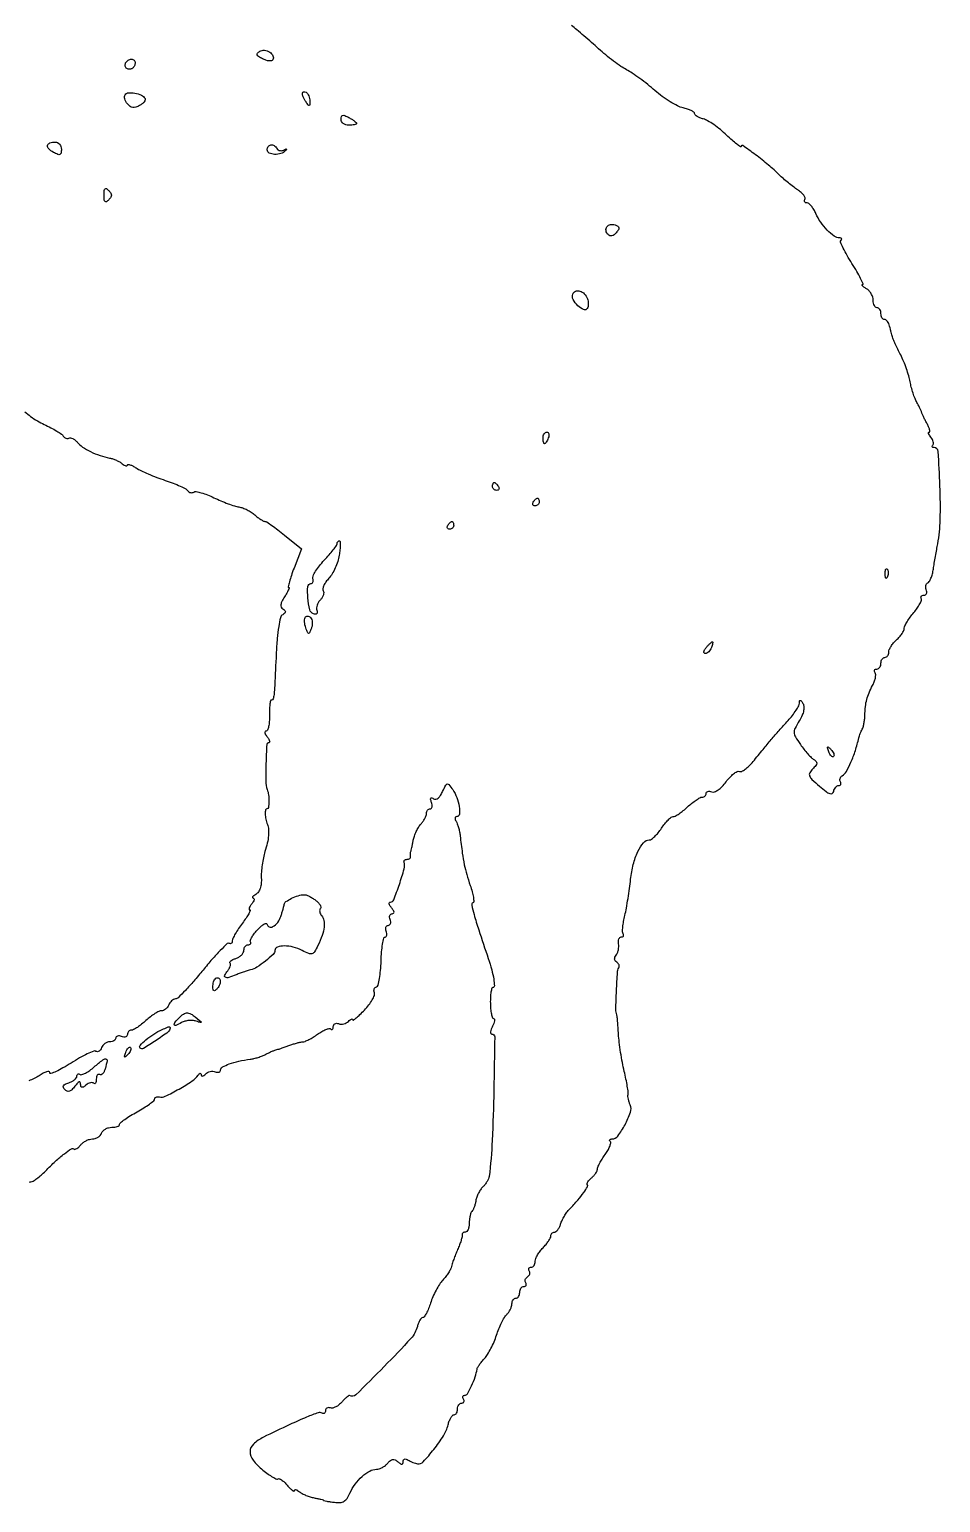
# Model space of a CAD drawing. Extents: x 0 to 479, y 0 to 755.
# Drawn here: x 231.8 to 466.3, y 0.4 to 379.7 of the extents above; entities that cross this region are included whole.
import ezdxf

# ---------------------------------------------------------------- set-up
doc = ezdxf.new("R2010")
doc.units = 0

msp = doc.modelspace()

# ---------------------------------------------------------------- linework, layer by layer
for points in [[(231.764162, 82.910712, -0.105622), (232.182124, 83, 0.139416), (232.73103, 83.156086, 0.020726), (233.692839, 83.807813, 0.02199), (234.790288, 84.69701, 0.017346), (235.899024, 85.75, -0.012393), (238.512383, 88.281659, -0.022874), (240.776282, 90.18463, -0.020313), (242.599176, 91.465846, -0.353009), (243.272984, 91.393682, 0.280426), (243.531513, 91.330802, 0.064289), (243.956735, 91.529234, 0.048458), (244.463179, 91.923799, 0.029852), (244.979944, 92.475834, -0.059431), (245.594487, 93.059167, -0.043851), (246.393416, 93.552276, -0.0446), (247.244975, 93.888649, -0.071887), (248.015456, 94, 0.077417), (248.735337, 94.112134, 0.06504), (249.435002, 94.440625, 0.066762), (250.009354, 94.92653, 0.092486), (250.361626, 95.5, -0.104363), (250.732868, 96.073641, -0.06668), (251.364866, 96.559375, -0.06271), (252.149006, 96.888006, -0.068006), (252.968615, 97, 0.036122), (253.74661, 97.056278, 0.054623), (254.403281, 97.226448, 0.071513), (254.853148, 97.475424, 0.23481), (255, 97.770886, -0.227215), (255.197518, 98.183096, -0.013672), (256.321875, 99.037429, -0.018293), (257.775745, 100.002152, -0.012322), (259.5, 101, 0.01302), (261.224182, 102.001022, 0.019196), (262.678125, 102.975449, 0.014874), (263.795607, 103.840183, 0.224269), (264, 104.272951, -0.168231), (264.09947, 104.560219, -0.126309), (264.367188, 104.764935, -0.095117), (264.771817, 104.851973, -0.061474), (265.25, 104.803713, 0.172211), (266.741777, 104.980108, 0.01392), (270.285915, 106.855115, 0.017527), (273.688846, 108.939135, 0.094521), (275.234687, 110.447214, -0.040921), (275.519271, 110.791267, -0.166957), (275.758058, 110.911681, -0.324857), (275.919257, 110.825284, -0.109046), (275.984687, 110.55, 0.185698), (276.089246, 110.29073, 0.247433), (276.325047, 110.208607, 0.117754), (276.689341, 110.355981, 0.041662), (277.121855, 110.721855, -0.07672), (277.653563, 111.111373, -0.061633), (278.318995, 111.358817, -0.062739), (279.011333, 111.433592, -0.087391), (279.621855, 111.314866, 0.063676), (280.149198, 111.186249, 0.110584), (280.59517, 111.234703, 0.151561), (280.888402, 111.448202, 0.161542), (281, 111.784603, -0.277434), (281.448262, 112.530292, -0.035906), (283.22186, 113.314909, -0.033246), (285.680208, 114.01718, -0.020914), (288.625715, 114.522699, 0.028184), (289.57571, 114.699987, 0.017044), (290.677572, 115.010799, 0.017052), (291.754092, 115.395389, 0.028551), (292.625715, 115.799689, -0.011573), (293.416654, 116.199721, -0.010815), (294.243179, 116.572278, -0.010857), (294.991199, 116.871166, -0.035863), (295.5, 117.021188, 0.020945), (296.032996, 117.161221, 0.005301), (296.886311, 117.434001, 0.005398), (297.855413, 117.766811, 0.005431), (298.8151, 118.119801, -0.013205), (299.777033, 118.456734, -0.013312), (300.752857, 118.741441, -0.013222), (301.614913, 118.944029, -0.051138), (302.160729, 119, 0.101858), (302.724192, 119.115989, 0.018147), (303.70142, 119.578821, 0.018952), (304.823484, 120.216082, 0.016093), (305.958508, 120.970455, -0.024609), (307.064973, 121.67899, -0.036784), (308.100032, 122.174934, -0.041021), (308.943871, 122.427936, -0.25393), (309.362878, 122.303788, 0.138781), (309.604165, 122.16895, 0.260337), (309.812846, 122.227957, 0.1481), (309.955812, 122.494837, 0.049474), (310, 122.940322, -0.120599), (310.108483, 123.383547, -0.149919), (310.40483, 123.684493, -0.13194), (310.851854, 123.79063, -0.084489), (311.378145, 123.685134, 0.087391), (311.988667, 123.566408, 0.062739), (312.681005, 123.641183, 0.061633), (313.346437, 123.888627, 0.07672), (313.878145, 124.278145, -0.029187), (314.309641, 124.662004, -0.075623), (314.670455, 124.867504, -0.19235), (314.896238, 124.864502, -0.303169), (315, 124.709102, 0.600448), (315.170565, 124.618278, 0.023482), (315.891745, 125.154281, 0.020277), (316.870257, 126.024097, 0.010216), (318.035729, 127.194802, 0.025671), (319.163018, 128.502626, 0.034102), (320.038844, 129.805372, 0.036319), (320.587779, 130.938556, 0.18841), (320.591906, 131.621093, -0.078204), (320.484597, 132.123773, -0.093983), (320.548695, 132.602179, -0.105892), (320.771827, 132.981609, -0.127293), (321.118217, 133.206072, 0.253702), (321.522587, 133.638287, 0.018822), (321.883821, 135.272344, 0.022496), (322.167065, 137.358593, 0.014948), (322.31204, 139.769359, -0.012908), (322.445855, 142.157072, -0.021103), (322.696527, 144.168271, -0.016456), (323.010456, 145.724047, -0.347347), (323.356989, 145.998679, 0.211058), (323.634992, 146.122012, 0.138872), (323.793153, 146.440237, 0.08929), (323.79663, 146.925216, 0.048906), (323.638374, 147.5, -0.062927), (323.497466, 148.07401, -0.109632), (323.547812, 148.559375, -0.151303), (323.776585, 148.878421, -0.163532), (324.138374, 149, 0.163532), (324.500163, 149.121579, 0.151303), (324.728935, 149.440625, 0.109632), (324.779282, 149.92599, 0.062927), (324.638374, 150.5, -0.063955), (324.498725, 151.073955, -0.110935), (324.552352, 151.559375, -0.151648), (324.786066, 151.878577, -0.160814), (325.15383, 152, 0.144652), (325.525786, 152.109908, 0.281709), (325.65475, 152.37895, 0.12063), (325.491924, 152.835917, 0.02759), (325, 153.5, -0.037781), (324.590933, 154.076405, -0.094016), (324.412339, 154.559375, -0.201908), (324.484796, 154.866411, -0.239579), (324.747594, 155, 0.310356), (325.572358, 155.566507, 0.010009), (327.016617, 159.559516, 0.014025), (328.241788, 163.534366, 0.14141), (328.224604, 165.25, -0.13534), (328.218346, 165.535362, -0.139629), (328.359728, 165.779687, -0.116136), (328.634768, 165.943627, -0.07672), (329, 166, 0.075146), (329.373191, 166.056406, 0.101574), (329.671464, 166.220312, 0.119953), (329.848335, 166.464378, 0.137085), (329.881579, 166.75, -0.030259), (329.850365, 167.0738, -0.02375), (329.854559, 167.426562, -0.024306), (329.890188, 167.755239, -0.052881), (329.955889, 168, 0.03463), (330.05399, 168.318626, 0.003724), (330.22407, 169.072124, 0.004564), (330.411945, 169.973802, 0.00366), (330.5982, 170.947658, -0.038624), (330.877938, 172.004053, -0.026264), (331.349323, 173.155447, -0.026527), (331.925567, 174.225091, -0.047129), (332.52389, 175.026398, 0.031945), (333.088796, 175.736955, 0.030764), (333.566393, 176.522408, 0.032261), (333.898866, 177.266285, 0.089189), (334, 177.828741, -0.081282), (334.073208, 178.276099, -0.091899), (334.284531, 178.655943, -0.100701), (334.599179, 178.909913, -0.120164), (334.968615, 179, 0.206976), (335.283789, 179.136306, 0.140568), (335.465124, 179.488813, 0.090961), (335.472861, 180.02655, 0.049884), (335.298676, 180.664045, -0.026278), (335.064709, 181.38485, -0.195112), (335.108447, 181.735586, -0.357785), (335.34689, 181.829213, -0.060211), (335.825808, 181.607657, 0.187265), (336.384086, 181.504144, 0.120495), (336.990741, 181.779982, 0.079773), (337.599949, 182.4405, 0.039589), (338.154423, 183.439576, -0.009851), (338.949452, 185.097127, -0.232171), (339.35227, 185.401833, -0.281065), (339.790799, 185.238448, -0.013788), (340.752559, 183.942884, -0.064749), (341.798027, 181.94301, -0.050581), (342.407992, 179.56709, -0.059672), (342.468752, 177.609059, -0.388615), (341.80347, 177, 0.170358), (341.516666, 176.899361, 0.189739), (341.371381, 176.646098, 0.119948), (341.40765, 176.257043, 0.055523), (341.626556, 175.795228, -0.052358), (341.933073, 175.158993, -0.01868), (342.23812, 174.196696, -0.018298), (342.496504, 173.108053, -0.020583), (342.66288, 172.045228, 0.005248), (343.220376, 167.594777, 0.016187), (343.725848, 164.605042, 0.020751), (344.346764, 162.082542, 0.014432), (345.246635, 159.289777, -0.017696), (345.761634, 157.654999, -0.028691), (346.068729, 156.231184, -0.0283), (346.177466, 155.130592, -0.326), (345.95007, 154.789777, 0.373288), (345.642319, 154.231906, 0.014719), (346.241133, 151.783478, 0.012357), (347.432279, 147.849527, 0.002134), (349.902776, 140.468572, -0.014776), (350.793437, 137.565785, -0.027635), (351.312487, 135.164795, -0.030028), (351.484376, 133.409434, -0.425262), (351.090044, 133, 0.33701), (350.810947, 132.78778, 0.02698), (350.599111, 131.825227, 0.027826), (350.460354, 130.533862, 0.016999), (350.433663, 129.000774, 0.018472), (350.515797, 127.467797, 0.029829), (350.711161, 126.176094, 0.030177), (350.975191, 125.2224, 0.320159), (351.285184, 125.000774, -0.336284), (351.497387, 124.839525, -0.103815), (351.525299, 124.412727, -0.058376), (351.35491, 123.767553, -0.029152), (351, 123, 0.033745), (350.653664, 122.23258, 0.068467), (350.509582, 121.5875, 0.124638), (350.579774, 121.16588, 0.297822), (350.833561, 121, -0.41811), (351.551255, 120.272707, -0.00141), (351.330033, 106.537586, -0.006939), (350.906688, 93.635742, -0.01776), (350.139375, 84.321429, -0.078347), (349.983005, 83.765272, -0.029554), (349.60192, 83.050041, -0.028398), (349.087723, 82.307122, -0.030808), (348.505459, 81.648317, 0.047857), (347.910126, 80.926638, 0.030675), (347.35799, 79.990281, 0.03073), (346.926271, 78.997019, 0.049323), (346.697896, 78.102658, -0.025039), (346.527112, 77.266638, -0.024931), (346.27342, 76.450652, -0.025719), (345.980267, 75.762479, -0.083006), (345.692436, 75.359103, 0.110008), (345.425179, 74.938695, 0.030548), (345.203403, 74.184653, 0.029274), (345.050984, 73.277365, 0.026984), (345, 72.333333, -0.040942), (344.926724, 71.439952, -0.060377), (344.70625, 70.685417, -0.079389), (344.382544, 70.172906, -0.215499), (344, 70, 0.075785), (343.630042, 69.943601, 0.1072), (343.341185, 69.779688, 0.127727), (343.178752, 69.535501, 0.137095), (343.161482, 69.25, -0.11404), (343.154677, 68.797198, -0.014083), (342.889206, 67.839063, -0.016044), (342.499617, 66.703649, -0.012632), (342.007825, 65.5, 0.007995), (341.484275, 64.251811, 0.007894), (340.998594, 62.982256, 0.007794), (340.60836, 61.85768, 0.029893), (340.418936, 61.141722, -0.070144), (340.184221, 60.475943, -0.021729), (339.652956, 59.553307, -0.021256), (338.962062, 58.561413, -0.021884), (338.195764, 57.641722, 0.042104), (337.362605, 56.555415, 0.019781), (336.466273, 55.027568, 0.01944), (335.647929, 53.342614, 0.025848), (335.04562, 51.75, -0.01844), (334.526446, 50.313256, -0.027354), (333.958484, 49.101562, -0.025927), (333.413786, 48.202801, -0.248455), (333.030856, 48, 0.208499), (332.678645, 47.846454, 0.050744), (332.287508, 47.328914, 0.043495), (331.922584, 46.590208, 0.031511), (331.643431, 45.715453, -0.124815), (329.995585, 42.657428, -0.008456), (323.130616, 35.42744, -0.004979), (315.797913, 28.109069, -0.345), (314.174264, 27.929687, 0.306497), (313.968998, 27.921385, 0.017859), (313.452398, 27.511308, 0.022094), (312.839529, 26.939395, 0.013959), (312.174264, 26.222204, -0.044711), (311.441209, 25.523382, -0.050786), (310.624628, 24.999232, -0.057686), (309.849274, 24.712757, -0.142889), (309.25, 24.739852, 0.085447), (308.772706, 24.816172, 0.127682), (308.367188, 24.705724, 0.143746), (308.098195, 24.42573, 0.120535), (308, 24.024316, -0.080669), (307.935565, 23.62754, -0.158995), (307.747525, 23.37357, -0.183679), (307.467744, 23.300695, -0.11173), (307.14051, 23.41316, 0.22727), (306.152265, 23.518934, 0.012314), (303.141613, 22.368676, 0.012647), (298.785485, 20.450105, 0.003439), (292, 17.197098, 0.074619), (289.450901, 15.442377, 0.204028), (288.584136, 13.482673, 0.17483), (289.346153, 11.274303, 0.053444), (291.882435, 8.737087, 0.014842), (293.231013, 7.713774, 0.02372), (294.446718, 6.931105, 0.020231), (295.443419, 6.406985, 0.317314), (295.802232, 6.468899, -0.312829), (296.111119, 6.524797, -0.045715), (296.695516, 6.191195, -0.038254), (297.403058, 5.611333, -0.023337), (298.148479, 4.828802, 0.016901), (298.860156, 4.062183, 0.03888), (299.456116, 3.548874, 0.085073), (299.84506, 3.35444, 0.503141), (300, 3.469435, -0.283255), (300.118936, 3.662536, -0.1789), (300.390242, 3.693227, -0.079933), (300.817967, 3.511915, -0.033077), (301.328484, 3.142345, 0.051761), (302.008765, 2.687554, 0.02359), (302.978047, 2.232781, 0.023059), (304.053991, 1.845616, 0.029339), (305.078484, 1.594211, -0.007048), (306.006847, 1.409814, -0.011468), (306.78868, 1.22419, -0.00524), (307.433679, 1.048095, -0.335221), (307.5, 0.96029, 0.356845), (307.568622, 0.876383, 0.004159), (308.321645, 0.730436, 0.010227), (309.224666, 0.582231, 0.006223), (310.297088, 0.442273, 0.0462), (311.76313, 0.405626, 0.11715), (312.774328, 0.719066, 0.113212), (313.557243, 1.462114, 0.041564), (314.296771, 2.806293, -0.053112), (315.629023, 5.100976, -0.051247), (317.428976, 7.093967, -0.055825), (319.374842, 8.489934, -0.123202), (321.127555, 8.966731, 0.074865), (321.842304, 9.089341, 0.043232), (322.645709, 9.434474, 0.042086), (323.409919, 9.931111, 0.054471), (324.010234, 10.512331, -0.046911), (324.690231, 11.190863, -0.137756), (325.289454, 11.456146, -0.150414), (325.905569, 11.359496, -0.059704), (326.632679, 10.889886, 0.022354), (327.311731, 10.375782, 0.160727), (327.700793, 10.261966, 0.320985), (327.925629, 10.434784, 0.073703), (328, 10.936572, -0.112808), (328.093953, 11.347701, -0.205666), (328.349263, 11.56973, -0.156215), (328.748077, 11.569805, -0.062245), (329.25, 11.337137, 0.026407), (329.81362, 11.025124, 0.018759), (330.474708, 10.733635, 0.019005), (331.12855, 10.502523, 0.037727), (331.663898, 10.379241, 0.246836), (333.164378, 10.898361, 0.021363), (335.892833, 14.06631, 0.027739), (338.380083, 17.603757, 0.07802), (339.559302, 20.380256, -0.030089), (339.8763, 21.383437, -0.041972), (340.285576, 22.23045, -0.048528), (340.720929, 22.826306, -0.213881), (341.108408, 23, 0.16469), (341.448521, 23.115149, 0.095693), (341.738095, 23.440625, 0.076772), (341.933788, 23.926281, 0.057513), (342, 24.5, -0.06887), (342.079345, 25.073318, -0.085131), (342.311086, 25.559375, -0.099915), (342.655173, 25.884374, -0.140337), (343.059017, 26, 0.108972), (343.413961, 26.078288, 0.182303), (343.6254, 26.29375, 0.161196), (343.656512, 26.6179, 0.082592), (343.5, 27, -0.073042), (343.33475, 27.382561, -0.149215), (343.345864, 27.70625, -0.188425), (343.5271, 27.920094, -0.124452), (343.843158, 28, 0.269592), (344.538961, 28.40457, 0.019805), (345.595112, 30.443865, 0.02714), (346.526469, 32.748921, 0.04629), (347.014166, 34.766169, -0.101693), (347.158697, 35.165348, -0.015747), (347.623218, 35.871937, -0.017004), (348.234135, 36.680473, -0.014057), (348.937377, 37.5, 0.045852), (349.723982, 38.544118, 0.019128), (350.594395, 40.079383, 0.018735), (351.406815, 41.804875, 0.023054), (352.027769, 43.472369, -0.018629), (352.614668, 45.092088, -0.018278), (353.323897, 46.674141, -0.018508), (354.046821, 48.013315, -0.063431), (354.65094, 48.793798, 0.046146), (355.167252, 49.415348, 0.037221), (355.603714, 50.166214, 0.038526), (355.903196, 50.926779, 0.074664), (356, 51.571429, -0.068255), (356.074889, 52.117465, -0.084734), (356.29375, 52.580357, -0.099788), (356.618661, 52.889883, -0.141492), (357, 53, 0.148195), (357.381354, 53.115568, 0.098894), (357.70625, 53.440625, 0.082425), (357.925306, 53.926543, 0.064853), (358, 54.5, -0.06887), (358.079345, 55.073318, -0.085131), (358.311086, 55.559375, -0.099915), (358.655173, 55.884374, -0.140337), (359.059017, 56, 0.098926), (359.418448, 56.071817, 0.176081), (359.637945, 56.273452, 0.169366), (359.681645, 56.57557, 0.090666), (359.542705, 56.930902, -0.110145), (359.402413, 57.334982, -0.099917), (359.439712, 57.775821, -0.094986), (359.649431, 58.185645, -0.088941), (360, 58.5, 0.088941), (360.350569, 58.814355, 0.094986), (360.560288, 59.224179, 0.099917), (360.597587, 59.665018, 0.110145), (360.457295, 60.069098, -0.090666), (360.318355, 60.42443, -0.169366), (360.362055, 60.726548, -0.176081), (360.581552, 60.928183, -0.098926), (360.940983, 61, 0.140337), (361.344827, 61.115626, 0.099915), (361.688914, 61.440625, 0.085131), (361.920655, 61.926682, 0.06887), (362, 62.5, -0.095343), (362.137507, 63.214566, -0.034745), (362.5875, 64.146875, -0.032922), (363.234636, 65.123995, -0.033666), (364, 66, 0.022886), (364.765585, 66.839072, 0.026473), (365.4125, 67.70625, 0.026952), (365.874488, 68.487358, 0.120635), (366, 69, -0.092136), (366.070948, 69.381747, -0.096053), (366.273955, 69.70625, -0.09939), (366.576784, 69.923414, -0.106397), (366.932612, 70, 0.175593), (367.337526, 70.146724, 0.056191), (367.786939, 70.616499, 0.048125), (368.207722, 71.295466, 0.037843), (368.531333, 72.09872, -0.037414), (368.905276, 73.029212, -0.02124), (369.486835, 74.095296, -0.021114), (370.167671, 75.125274, -0.03246), (370.84872, 75.948435, 0.010811), (372.955154, 78.281108, 0.022439), (374.473998, 80.206179, 0.020986), (375.463086, 81.712071, 0.343805), (375.393682, 82.272984, -0.280426), (375.330802, 82.531513, -0.064289), (375.529234, 82.956735, -0.048458), (375.923799, 83.463179, -0.029852), (376.475834, 83.979944, 0.034332), (377.059087, 84.535812, 0.035749), (377.552276, 85.159185, 0.038238), (377.895685, 85.756987, 0.111707), (378, 86.218074, -0.104397), (378.113641, 86.756418, -0.017196), (378.578821, 87.718265, -0.018257), (379.216045, 88.827685, -0.015226), (379.970455, 89.958508, 0.024609), (380.67899, 91.064973, 0.036784), (381.174934, 92.100032, 0.041021), (381.427936, 92.943871, 0.25393), (381.303788, 93.362878, -0.105663), (381.146663, 93.605417, -0.249262), (381.172571, 93.812846, -0.181027), (381.380311, 93.954904, -0.060478), (381.751774, 94, 0.237638), (383.259215, 94.75933, 0.036772), (385.102717, 97.673498, 0.037777), (386.508862, 100.864868, 0.190411), (386.438489, 102.775384, -0.02698), (386.165104, 103.50349, -0.026103), (385.968232, 104.264819, -0.027047), (385.866672, 104.951813, -0.080953), (385.899241, 105.423998, 0.091441), (385.928058, 106.023321, 0.007687), (385.695978, 107.561998, 0.010018), (385.35169, 109.400609, 0.007575), (384.902898, 111.404768, -0.012624), (384.419645, 113.669808, -0.008248), (383.971706, 116.303637, -0.008297), (383.619831, 118.887108, -0.015691), (383.436388, 120.98077, 0.003487), (383.324892, 122.748482, 0.004944), (383.199187, 124.319351, 0.002885), (383.072706, 125.639585, 0.069152), (382.984749, 126, -0.101296), (382.745525, 127.348693, -0.004516), (382.913921, 132.105551, -0.003911), (383.165319, 136.913617, -0.124008), (383.519511, 138.03157, 0.127414), (383.633178, 138.39888, 0.100753), (383.569091, 138.811247, 0.089521), (383.335929, 139.205951, 0.076419), (382.967754, 139.519929, -0.100556), (382.59093, 139.873812, -0.135049), (382.432001, 140.312093, -0.119403), (382.511703, 140.811425, -0.068663), (382.823017, 141.339028, 0.072191), (383.155037, 141.910861, 0.041642), (383.389703, 142.673027, 0.040638), (383.500654, 143.49473, 0.053391), (383.460059, 144.25, -0.052729), (383.423172, 144.919784, -0.081168), (383.54522, 145.485938, -0.110987), (383.800249, 145.862439, -0.190856), (384.147501, 146, 0.091604), (384.479954, 146.061424, 0.170208), (384.686758, 146.236527, 0.175328), (384.735416, 146.498128, 0.097897), (384.620393, 146.8052, -0.144588), (384.476538, 147.332387, -0.017944), (384.544643, 148.532657, -0.019963), (384.73828, 149.98568, -0.015297), (385.061335, 151.5552, 0.012707), (385.460892, 153.44675, 0.005909), (385.887677, 155.919044, 0.005849), (386.274906, 158.526563, 0.008124), (386.556406, 160.871333, -0.035596), (387.232396, 164.708092, -0.049434), (388.409924, 167.991434, -0.060405), (389.861129, 170.286716, -0.224617), (391.36501, 171.002875, 0.159895), (391.928643, 171.189432, 0.031554), (392.754097, 171.884467, 0.030532), (393.651059, 172.853425, 0.02423), (394.5, 174, -0.0216), (395.339765, 175.146736, -0.028083), (396.209252, 176.115533, -0.028084), (396.998908, 176.818049, -0.168587), (397.510218, 176.997125, 0.128303), (398.058287, 177.141784, 0.020173), (399.015675, 177.73353, 0.021285), (400.110257, 178.54258, 0.017149), (401.216574, 179.5, -0.017758), (402.325339, 180.45718, -0.021849), (403.427292, 181.265625, -0.020931), (404.393625, 181.854646, -0.127065), (404.956356, 182, 0.091674), (405.354772, 182.073668, 0.095906), (405.69343, 182.284531, 0.099472), (405.920056, 182.599056, 0.106925), (406, 182.968615, -0.172627), (406.115127, 183.292134, -0.149823), (406.415674, 183.493191, -0.105393), (406.873397, 183.530878, -0.059708), (407.41506, 183.394221, 0.179544), (408.141716, 183.386151, 0.065034), (409.074267, 183.864654, 0.050913), (410.102095, 184.740454, 0.031689), (411.123175, 185.952733, -0.028385), (412.083906, 187.108765, -0.039674), (413.074605, 188.015798, -0.044945), (413.960868, 188.586622, -0.215438), (414.546305, 188.620605, 0.207257), (415.138734, 188.645691, 0.043212), (416.05289, 189.190454, 0.038656), (417.081974, 190.059102, 0.028126), (418.08819, 191.169475, -0.002244), (420.648745, 194.307031, -0.00411), (422.76829, 196.837846, -0.00448), (424.800238, 199.181082, -0.003368), (427.075651, 201.72335, 0.017867), (428.196385, 203.051046, 0.021673), (429.145471, 204.374857, 0.020888), (429.837655, 205.537774, 0.121373), (430.015313, 206.22335, -0.034856), (430.061609, 206.788911, -0.407886), (430.222306, 206.909777, -0.206517), (430.467786, 206.763623, -0.015498), (430.913184, 206.106232, -0.125393), (431.171809, 205.312541, -0.069915), (431.096095, 204.292443, -0.053761), (430.690843, 203.074083, -0.029472), (429.953283, 201.682783, 0.019463), (428.865422, 199.726298, 0.130216), (428.635854, 198.64693, 0.123613), (428.96381, 197.569157, 0.01684), (430.255234, 195.576551, 0.01471), (431.172674, 194.339536, 0.014989), (432.155744, 193.166537, 0.014918), (433.069171, 192.200368, 0.058222), (433.71376, 191.69251, -0.070884), (434.297873, 191.207935, -0.216478), (434.451441, 190.729124, -0.141873), (434.209318, 190.153042, -0.02642), (433.433903, 189.291046, 0.06643), (432.67099, 188.293154, 0.226842), (432.612215, 187.499618, 0.111436), (433.229249, 186.586298, 0.011575), (435.169965, 184.844151, 0.012728), (436.869956, 183.461178, 0.076113), (437.866189, 182.909745, 0.234477), (438.460473, 182.973592, 0.200483), (438.823324, 183.495615, -0.059263), (439.020413, 184.070851, -0.066998), (439.341219, 184.558087, -0.076977), (439.731366, 184.887423, -0.137717), (440.132341, 185, 0.108995), (440.4627, 185.072881, 0.182314), (440.659484, 185.273452, 0.161178), (440.688416, 185.575204, 0.082576), (440.542705, 185.930902, -0.115051), (440.40605, 186.337168, -0.10041), (440.45304, 186.784058, -0.093511), (440.677301, 187.203097, -0.085041), (441.045371, 187.528041, 0.125993), (442.08976, 188.612545, 0.026322), (443.27881, 190.992944, 0.026029), (444.399505, 193.983168, 0.021905), (445.27812, 197.25, -0.023903), (445.428786, 197.80141, -0.015287), (445.653515, 198.426562, -0.01536), (445.91191, 199.027007, -0.027533), (446.165509, 199.5, 0.068113), (446.405556, 200.050506, 0.020525), (446.617855, 200.940625, 0.020153), (446.776294, 201.969533, 0.020621), (446.849842, 203, -0.018724), (447.007877, 205.339072, -0.036602), (447.338634, 207.176799, -0.038816), (447.918271, 208.875472, -0.024047), (448.844337, 210.770667, 0.035716), (449.277349, 211.711845, 0.04115), (449.548048, 212.662004, 0.045484), (449.63461, 213.488234, 0.142721), (449.487227, 214.020667, -0.084852), (449.335951, 214.394762, -0.163654), (449.370848, 214.712321, -0.180623), (449.584689, 214.923662, -0.105925), (449.940983, 215, 0.140337), (450.344827, 215.115626, 0.099915), (450.688914, 215.440625, 0.085131), (450.920655, 215.926682, 0.06887), (451, 216.5, -0.064853), (451.074694, 217.073457, -0.082425), (451.29375, 217.559375, -0.098894), (451.618646, 217.884432, -0.148195), (452, 218, 0.133491), (452.381344, 218.103659, 0.100499), (452.70625, 218.395097, 0.087472), (452.924865, 218.831048, 0.072708), (453, 219.345012, -0.105367), (453.136671, 219.98636, -0.036283), (453.5875, 220.826608, -0.034148), (454.234645, 221.70814, -0.033439), (455, 222.5, 0.029752), (455.765425, 223.280346, 0.032054), (456.4125, 224.127703, 0.033874), (456.866605, 224.920141, 0.113646), (457, 225.499448, -0.114725), (457.147171, 226.132413, -0.02195), (457.717648, 227.174693, -0.022355), (458.507783, 228.356337, -0.018942), (459.443058, 229.532086, 0.022749), (460.342276, 230.680337, 0.032701), (461.020984, 231.778706, 0.034187), (461.433248, 232.702455, 0.23019), (461.384041, 233.187625, -0.124159), (461.286285, 233.496498, -0.188343), (461.371965, 233.761365, -0.149433), (461.639105, 233.939821, -0.073198), (462.047972, 234, 0.140985), (462.447166, 234.114844, 0.152578), (462.709662, 234.421647, 0.120928), (462.786713, 234.886609, 0.072613), (462.663166, 235.435392, -0.062553), (462.522225, 236.007697, -0.083366), (462.548848, 236.541554, -0.102778), (462.733673, 236.954304, -0.156358), (463.04748, 237.185392, 0.183115), (463.4413, 237.508283, 0.034258), (463.857342, 238.362272, 0.032647), (464.228057, 239.482532, 0.024765), (464.491303, 240.75, -0.002293), (464.729827, 242.229454, -0.001341), (465.028501, 244, -0.00134), (465.336931, 245.770454, -0.002276), (465.605721, 247.25, 0.040342), (466.249182, 253.437498, 0.015102), (466.186122, 262.16951, 0.006516), (465.739974, 271.004375, 0.395738), (464.679044, 272, -0.069512), (464.338583, 272.047562, -0.20249), (464.157337, 272.193285, -0.234696), (464.150292, 272.406764, -0.089574), (464.324657, 272.657991, 0.171918), (464.492554, 273.010146, 0.082297), (464.462194, 273.516912, 0.066538), (464.246292, 274.095866, 0.050768), (463.868879, 274.657991, -0.027583), (463.486894, 275.173646, -0.063781), (463.275459, 275.605785, -0.141947), (463.262848, 275.881928, -0.346558), (463.412739, 276, 0.414416), (463.574783, 276.162156, 0.064248), (463.510076, 276.660937, 0.041295), (463.253522, 277.386499, 0.021153), (462.820619, 278.25, -0.006475), (462.336831, 279.148202, -0.008353), (461.917166, 279.985938, -0.006593), (461.588, 280.695195, -0.070247), (461.5, 281, 0.069116), (461.413814, 281.301062, 0.007129), (461.104486, 281.973604, 0.008768), (460.708632, 282.766831, 0.006901), (460.253092, 283.61227, -0.032908), (459.761273, 284.65094, -0.01525), (459.254774, 286.056189, -0.015032), (458.810562, 287.57026, -0.020236), (458.506021, 288.965826, 0.027503), (458.155281, 290.468003, 0.013743), (457.556272, 292.326127, 0.0136), (456.828911, 294.220874, 0.019505), (456.07471, 295.853556, -0.004849), (455.342934, 297.322984, -0.005786), (454.68269, 298.722607, -0.005039), (454.152221, 299.913265, -0.037235), (453.948221, 300.5, -0.000515), (453.814829, 301.003156, -0.000185), (453.625777, 301.720312, -0.000183), (453.419097, 302.506692, -0.000217), (453.224373, 303.25, 0.044466), (452.983998, 303.919604, 0.055135), (452.641678, 304.485937, 0.065287), (452.255025, 304.873492, 0.165531), (451.883369, 305, -0.166062), (451.54638, 305.115096, -0.095369), (451.25949, 305.440625, -0.076307), (451.065572, 305.926261, -0.056959), (451, 306.5, 0.064853), (450.925306, 307.073457, 0.082425), (450.70625, 307.559375, 0.098894), (450.381354, 307.884432, 0.148195), (450, 308, -0.187159), (449.618198, 308.148103, -0.089471), (449.29375, 308.572904, -0.069297), (449.073769, 309.203969, -0.049301), (449, 309.95031, 0.07832), (448.870513, 310.771895, 0.055025), (448.485937, 311.62713, 0.054601), (447.919441, 312.385436, 0.0733), (447.25, 312.919901, -0.018231), (446.625959, 313.314516, -0.050829), (446.230726, 313.648701, -0.174403), (446.137317, 313.856756, -0.424637), (446.237579, 313.969591, 0.527188), (446.3857, 314.206231, 0.013102), (445.747613, 315.571329, 0.017023), (444.801482, 317.313549, 0.009388), (443.53386, 319.379614, -0.012577), (442.259679, 321.486388, -0.019829), (441.285682, 323.361205, -0.01477), (440.615278, 324.903889, -0.299995), (440.712948, 325.379614, 0.098675), (440.870824, 325.616079, 0.24391), (440.853333, 325.817762, 0.189834), (440.664326, 325.955746, 0.063938), (440.319676, 326, -0.160089), (438.951634, 326.449539, -0.041256), (437.177247, 327.997757, -0.040577), (435.475917, 330.060025, -0.048927), (434.248343, 332.25, 0.030723), (433.707539, 333.302752, 0.039402), (433.079599, 334.192187, 0.043838), (432.458932, 334.818182, 0.177337), (431.962422, 335, -0.090826), (431.59195, 335.067857, -0.169511), (431.361039, 335.261618, -0.175953), (431.305839, 335.551005, -0.098749), (431.432397, 335.890616, 0.238408), (431.471367, 336.345316, 0.066333), (431.108372, 336.986636, 0.051605), (430.445567, 337.69719, 0.034262), (429.556388, 338.371096, -0.017266), (428.460491, 339.144514, -0.009311), (427.162692, 340.167887, -0.009263), (425.877682, 341.260965, -0.014382), (424.814974, 342.255258, 0.021341), (422.053637, 344.767696, 0.01401), (418.676666, 347.429645, 0.007052), (415.42575, 349.777219, 0.60697), (415, 349.55571, -0.601155), (414.81973, 349.459959, -0.01601), (413.898438, 350.126472, -0.017107), (412.689293, 351.129557, -0.008937), (411.25, 352.455964, 0.019423), (409.649138, 353.870362, 0.019322), (407.940625, 355.158851, 0.019586), (406.363324, 356.166188, 0.068346), (405.25, 356.62735, -0.031738), (404.388498, 356.912537, -0.043522), (403.660937, 357.282226, -0.050681), (403.151387, 357.676375, -0.20561), (403, 358.028953, 0.241937), (402.817733, 358.383587, 0.040122), (402.138526, 358.791736, 0.03637), (401.190713, 359.179331, 0.024823), (400.067322, 359.485214, -0.062134), (398.647048, 359.988115, -0.021091), (396.727905, 361.053044, -0.020601), (394.685532, 362.420433, -0.022281), (392.817322, 363.917994, 0.011815), (390.944483, 365.484746, 0.009892), (388.886963, 367.059393, 0.010018), (386.948322, 368.42421, 0.026821), (385.5, 369.291875, -0.02865), (384.060078, 370.161676, -0.010872), (382.151756, 371.531054, -0.010727), (380.13685, 373.113072, -0.012896), (378.314488, 374.68855, 0.004298), (376.505864, 376.307319, 0.003444), (374.531715, 378.019929, 0.003481), (372.683881, 379.578631, 0.008839), (371.314488, 380.677167, -0.006547)], [(230.624384, 281.241672, 0.02508), (232.088934, 280.041091, 0.024334), (233.820599, 278.886987, 0.027944), (235.579957, 277.963575, -0.01296), (237.272058, 277.13913, -0.016032), (238.800939, 276.281205, -0.014442), (240.026787, 275.491484, -0.104386), (240.508454, 274.986321, 0.078755), (240.810705, 274.635214, 0.090705), (241.193378, 274.415124, 0.100778), (241.595501, 274.358396, 0.123837), (241.955791, 274.472678, -0.186024), (242.365569, 274.549673, -0.072182), (242.921617, 274.361555, -0.058392), (243.529325, 273.957303, -0.043635), (244.095596, 273.384814, 0.072801), (245.455196, 272.161393, 0.03349), (247.526956, 270.974014, 0.031812), (249.951751, 269.977667, 0.034393), (252.421516, 269.327249, -0.035243), (253.254276, 269.106427, -0.023756), (254.168828, 268.744147, -0.023976), (255.024243, 268.306814, -0.04307), (255.671516, 267.857655, 0.031383), (256.182024, 267.485453, 0.074899), (256.609758, 267.29561, 0.168597), (256.881296, 267.313519, 0.30138), (257, 267.492565, -0.416341), (257.171397, 267.662723, -0.076167), (257.660937, 267.584074, -0.044378), (258.386238, 267.277392, -0.021836), (259.25, 266.768511, 0.03317), (260.462113, 266.090904, 0.010137), (262.377795, 265.228144, 0.010099), (264.567741, 264.34662, 0.010878), (266.738238, 263.577041, -0.011919), (268.78684, 262.845877, -0.015875), (270.608371, 262.079175, -0.013124), (272.069104, 261.362002, -0.134446), (272.557336, 260.907228, 0.101042), (272.852224, 260.593828, 0.098394), (273.249068, 260.417434, 0.09746), (273.686439, 260.405271, 0.09707), (274.09649, 260.559634, -0.184453), (274.706405, 260.676155, -0.024301), (276.013676, 260.377463, -0.025565), (277.590235, 259.847406, -0.018846), (279.277392, 259.107796, 0.012377), (281.055832, 258.300586, 0.01166), (282.907461, 257.565293, 0.011707), (284.577887, 256.990745, 0.039129), (285.705453, 256.727152, -0.04964), (286.685818, 256.476168, -0.028094), (287.813333, 255.99147, -0.027796), (288.905876, 255.369184, -0.040582), (289.784194, 254.695302, 0.018369), (290.556608, 254.04625, 0.022222), (291.328386, 253.497995, 0.021552), (292.007114, 253.100205, 0.122362), (292.410444, 253, -0.145826), (292.879605, 252.860195, -0.007467), (294.208324, 251.962526, -0.01138), (295.767531, 250.821265, -0.007967), (297.473536, 249.468173), (301.783666, 245.936346), (299.895909, 240.968173, 0.008575), (299.209006, 239.0626, 0.014997), (298.71513, 237.459401, 0.009416), (298.387493, 236.17632, 0.483664), (298.527129, 236, -0.49935), (298.634831, 235.856708, -0.033137), (298.430298, 235.292826, -0.02725), (298.037233, 234.516525, -0.014214), (297.468716, 233.592599, 0.025036), (296.774957, 232.408484, 0.08709), (296.508679, 231.566139, 0.151111), (296.613549, 230.945991, 0.13831), (297.052426, 230.467599, -0.052053), (297.550905, 230.082652, -0.218409), (297.687517, 229.739759, -0.200426), (297.520848, 229.391657, -0.043796), (296.97689, 228.985717, 0.195813), (296.415389, 228.216394, 0.020115), (295.951281, 225.967696, 0.020007), (295.569202, 222.884607, 0.009301), (295.30854, 218.860717, -0.00065), (294.925475, 210.783149, -0.014089), (294.742896, 208.412504, -0.054621), (294.505727, 207.322119, -0.322393), (294.058077, 207, 0.355768), (293.824261, 206.809522, 0.020249), (293.66226, 205.825, 0.023597), (293.564688, 204.533537, 0.014288), (293.565228, 203, -0.022704), (293.53997, 201.466908, -0.036726), (293.364109, 200.175, -0.042473), (293.083907, 199.248239, -0.307227), (292.718039, 199, 0.249836), (292.466738, 198.866072, 0.19681), (292.403657, 198.559375, 0.090413), (292.588837, 198.076418, 0.036578), (293, 197.5, -0.03297), (293.417494, 196.923541, -0.079566), (293.622923, 196.440481, -0.178063), (293.589336, 196.133951, -0.284489), (293.372445, 195.999508, 0.399207), (292.87665, 195.528084, 0.004853), (292.677433, 190.699808, 0.010457), (292.628702, 186.10981, 0.080741), (292.993972, 184, -0.05309), (293.324668, 182.564901, -0.033743), (293.415492, 180.850882, -0.028341), (293.307746, 179.339889, -0.377243), (292.921365, 179, 0.364071), (292.564741, 178.700649, 0.050929), (292.489589, 177.664584, 0.04418), (292.647259, 176.330739, 0.040129), (293.038838, 175, -0.072823), (293.328902, 173.708963, -0.040959), (293.318827, 172.099057, -0.034092), (293.018679, 170.194232, -0.020892), (292.420321, 168, 0.025837), (292.006157, 166.419859, 0.016795), (291.684725, 164.559476, 0.016897), (291.493017, 162.717616, 0.030581), (291.47972, 161.202471, -0.036373), (291.450151, 159.749529, -0.057069), (291.19358, 158.528278, -0.06977), (290.728665, 157.590862, -0.110898), (290.076279, 156.98288, 0.023477), (289.525723, 156.625128, 0.077962), (289.219313, 156.322741, 0.29008), (289.205756, 156.134069, 0.266832), (289.372445, 156.030409, -0.281297), (289.590962, 155.886222, -0.171099), (289.622923, 155.568308, -0.079686), (289.417074, 155.078372, -0.033996), (289, 154.5, 0.027818), (288.57346, 153.923633, 0.064459), (288.338505, 153.440625, 0.143719), (288.326617, 153.13217, 0.343596), (288.496244, 153, -0.53081), (288.631735, 152.799734, -0.029826), (288.25043, 151.991475, -0.024946), (287.57127, 150.884526, -0.012852), (286.618689, 149.566722, 0.014541), (285.616007, 148.169696, 0.018018), (284.76924, 146.811283, 0.016533), (284.146041, 145.638163, 0.114308), (284, 145.007705, -0.072483), (283.94242, 144.612597, -0.14843), (283.771414, 144.353926, -0.188713), (283.517659, 144.27014, -0.125515), (283.221835, 144.362898, 0.341515), (282.712581, 144.309426, 0.008267), (280.918029, 142.536475, 0.014586), (278.81735, 140.262251, 0.008964), (276.471835, 137.469936, -0.008432), (274.100668, 134.640974, -0.012457), (271.918467, 132.248017, -0.0077), (270.033102, 130.340959, -0.185518), (269.356989, 130.048021, 0.110703), (268.877128, 129.919084, 0.062636), (268.380653, 129.573481, 0.057845), (267.94359, 129.077176, 0.060083), (267.638374, 128.5, -0.069069), (267.321859, 127.926534, -0.063028), (266.852445, 127.440625, -0.066749), (266.307933, 127.111653, -0.102904), (265.771167, 127, 0.115149), (265.102712, 126.843988, 0.025357), (264.066981, 126.265625, 0.025097), (262.910402, 125.456988, 0.021834), (261.783426, 124.5, -0.017758), (260.674661, 123.54282, -0.021849), (259.572708, 122.734375, -0.020931), (258.606375, 122.145354, -0.127065), (258.043644, 122, 0.105224), (257.645437, 121.91526, 0.099197), (257.30657, 121.674822, 0.096374), (257.079439, 121.315581, 0.093179), (257, 120.893011, -0.158089), (256.878743, 120.519085, -0.151946), (256.559375, 120.280284, -0.112257), (256.073899, 120.22328, -0.06502), (255.5, 120.361626, 0.055937), (254.925634, 120.511135, 0.100118), (254.440625, 120.483616, 0.147206), (254.122486, 120.289193, 0.184534), (254, 119.968615, -0.155635), (253.882155, 119.599194, -0.097615), (253.550156, 119.284531, -0.079865), (253.054196, 119.072154, -0.061377), (252.468615, 119, 0.088171), (251.840332, 118.88834, 0.066495), (251.218638, 118.561062, 0.065707), (250.697518, 118.076963, 0.081323), (250.36383, 117.505744, -0.062334), (250.079717, 116.974257, -0.093216), (249.702504, 116.608866, -0.121376), (249.295159, 116.463849, -0.164978), (248.917707, 116.55086, 0.236881), (248.323611, 116.603508, 0.015243), (246.679114, 115.894063, 0.019654), (244.701871, 114.872037, 0.013181), (242.522492, 113.557538, -0.012775), (240.403252, 112.276962, -0.024096), (238.622232, 111.372675, -0.026156), (237.30213, 110.861668, -0.510431), (237, 111.080515, 0.382954), (236.77664, 111.329375, 0.099331), (236.192188, 111.276561, 0.052432), (235.305901, 110.90924, 0.024927), (234.25, 110.26547, -0.037869), (233.025888, 109.561899, -0.030768), (231.62271, 108.994223, -0.031764)]]:
    msp.add_lwpolyline(points, format="xyb")
for points in [[(259, 371.166667, -0.108877), (258.811284, 370.310297, -0.127543), (258.284736, 369.669079, -0.144342), (257.566741, 369.412785, -0.153624), (256.844208, 369.596285, -0.216101), (256.429398, 370.213724, -0.159804), (256.55481, 371.037836, -0.132181), (257.184533, 371.740389, -0.145303), (258.059017, 372, -0.087308), (258.418314, 371.936779, -0.094392), (258.723586, 371.755208, -0.100145), (258.927786, 371.484563, -0.112153)], [(294.428301, 371.883989, -0.198591), (294.063367, 371.620617, -0.079417), (293.436944, 371.573825, -0.060956), (292.648765, 371.738284, -0.041005), (291.804212, 372.104783, -0.023446), (290.793793, 372.708099, -0.158787), (290.436647, 373.15826, -0.279943), (290.518115, 373.581478, -0.070401), (291.081362, 374.050284, -0.168382), (292.302149, 374.323199, -0.115698), (293.649287, 373.840495, -0.139324), (294.484041, 372.887767, -0.254331)], [(261.543592, 361.929467, -0.216557), (261.593978, 361.535006, -0.087674), (261.34061, 361.041585, -0.064835), (260.83178, 360.525971, -0.04281), (260.133013, 360.071187, -0.045655), (259.152097, 359.656288, -0.11008), (258.371614, 359.586147, -0.122983), (257.689658, 359.854101, -0.064828), (257.018915, 360.477208, -0.053001), (256.606982, 361.096692, -0.058289), (256.350161, 361.769846, -0.066151), (256.277563, 362.393327, -0.135159), (256.414906, 362.862315, -0.242062), (257.264193, 363.373986, -0.061871), (258.917775, 363.280728, -0.060173), (260.590951, 362.76293, -0.150342)], [(303.984687, 361.190983, -0.012098), (303.953006, 360.238528, -0.343021), (303.800669, 360.064256, -0.295079), (303.569384, 360.157251, -0.010223), (303, 361, -0.03301), (302.266028, 362.319161, -0.110887), (302.050802, 363.277708, -0.372932), (302.359022, 363.633474, -0.175918), (303, 363.5, -0.101161), (303.382022, 363.140373, -0.052761), (303.701752, 362.566787, -0.049393), (303.916365, 361.883651, -0.053738)], [(316, 355.464816, -0.305107), (315.878661, 355.28448, -0.039496), (315.4125, 355.13654, -0.03519), (314.766528, 355.033616, -0.021917), (314, 355, -0.072129), (313.221142, 355.112943, -0.09192), (312.575694, 355.441898, -0.10511), (312.151382, 355.938882, -0.124952), (312, 356.535184, -0.067049), (312.09693, 357.254769, -0.275318), (312.401388, 357.547449, -0.158653), (312.955954, 357.499454, -0.0226), (314, 357, -0.016854), (314.766136, 356.556135, -0.02397), (315.4125, 356.107513, -0.021557), (315.895152, 355.702815, -0.210508)], [(240, 348.79815, -0.041547), (239.920325, 347.840944, -0.264998), (239.623877, 347.47747, -0.194307), (239.080914, 347.48578, -0.02307), (237.971992, 348.01499, -0.069001), (236.750773, 348.903865, -0.251186), (236.466375, 349.7867, -0.276754), (237.045292, 350.446044, -0.077723), (238.456011, 350.666667, -0.120262), (239.044898, 350.522947, -0.100705), (239.546453, 350.11779, -0.091867), (239.88331, 349.511825, -0.081214)], [(295.510081, 348.983688, 0.111964), (295.84016, 348.647731, 0.096704), (296.300578, 348.46468, 0.091062), (296.820558, 348.462609, 0.08588), (297.319098, 348.644013, -0.017994), (297.744901, 348.868041, -0.213785), (297.926814, 348.872976, -0.477097), (297.9593, 348.762652, -0.033487), (297.729629, 348.473288, -0.135289), (296.539924, 347.720741, -0.084204), (294.891785, 347.510207, -0.102658), (293.50831, 347.856928, -0.287727), (293, 348.667119, -0.144044), (293.258472, 349.545697, -0.221808), (293.91739, 349.960649, -0.182529), (294.770562, 349.755814, -0.105517)], [(252.2, 335.8, -0.051663), (251.601187, 335.313616, -0.354955), (251.25, 335.35, -0.180052), (251.04368, 335.800928, -0.018208), (251, 337, -0.018208), (251.04368, 338.199072, -0.180052), (251.25, 338.65, -0.354955), (251.601187, 338.686384, -0.051663), (252.2, 338.2, -0.049631), (252.734592, 337.547259, -0.147822), (252.9, 337, -0.147822), (252.734592, 336.452741, -0.049631)], [(382.867905, 327.340835, -0.055976), (382.305091, 326.799186, -0.109913), (381.744405, 326.538333, -0.137771), (381.212491, 326.568851, -0.114058), (380.729514, 326.870486, -0.158468), (380.220663, 327.869566, -0.201166), (380.464749, 328.865781, -0.186541), (381.37264, 329.440868, -0.141484), (382.557548, 329.339543, -0.05414), (383.247554, 328.985056, -0.211572), (383.500628, 328.59113, -0.176891), (383.400646, 328.087858, -0.036629)], [(375.425926, 310.332439, -0.050109), (375.603474, 309.681484, -0.04377), (375.658957, 308.97756, -0.046104), (375.59309, 308.327424, -0.09036), (375.403967, 307.844615, -0.373686), (374.449489, 307.547283, -0.091016), (372.967444, 308.549895, -0.073867), (371.740677, 310.17367, -0.219936), (371.650198, 311.530814, -0.205072), (372.375135, 312.277019, -0.177492), (373.472924, 312.325345, -0.127398), (374.629005, 311.59931, -0.097859)], [(365.361626, 274.5, -0.02136), (365.112506, 273.925442, -0.030395), (364.839659, 273.440625, -0.030693), (364.579329, 273.087111, -0.222225), (364.393011, 273, -0.289661), (364.241071, 273.096084, -0.046727), (364.115447, 273.440625, -0.039339), (364.028469, 273.925176, -0.024748), (364, 274.5, -0.062722), (364.07223, 275.073532, -0.08088), (364.284531, 275.559375, -0.098158), (364.599211, 275.884506, -0.152681), (364.968615, 276, -0.184534), (365.289193, 275.877514, -0.147206), (365.483616, 275.559375, -0.100118), (365.511135, 275.074366, -0.055937)], [(352.5, 262, -0.082592), (352.656512, 261.6179, -0.161196), (352.6254, 261.29375, -0.182303), (352.413961, 261.078288, -0.108972), (352.059017, 261, -0.093332), (351.654762, 261.076123, -0.09642), (351.311086, 261.29375, -0.099167), (351.081062, 261.618444, -0.105053), (351, 262, -0.042167), (351.032345, 262.382849, -0.061769), (351.129539, 262.70625, -0.081139), (351.272352, 262.92554, -0.210953), (351.440983, 263, -0.151918), (351.65171, 262.934461, -0.038439), (351.933975, 262.70625, -0.035638), (352.231006, 262.382774, -0.029505)], [(363, 258, -0.105053), (362.918938, 257.618444, -0.099167), (362.688914, 257.29375, -0.09642), (362.345238, 257.076123, -0.093332), (361.940983, 257, -0.108972), (361.586039, 257.078288, -0.182303), (361.3746, 257.29375, -0.161196), (361.343488, 257.6179, -0.082592), (361.5, 258, -0.029505), (361.768994, 258.382774, -0.035638), (362.066025, 258.70625, -0.038439), (362.34829, 258.934461, -0.151918), (362.559017, 259, -0.210953), (362.727648, 258.92554, -0.081139), (362.870461, 258.70625, -0.061769), (362.967655, 258.382849, -0.042167)], [(341, 252, -0.105053), (340.918938, 251.618444, -0.099167), (340.688914, 251.29375, -0.09642), (340.345238, 251.076123, -0.093332), (339.940983, 251, -0.108972), (339.586039, 251.078288, -0.182303), (339.3746, 251.29375, -0.161196), (339.343488, 251.6179, -0.082592), (339.5, 252, -0.029505), (339.768994, 252.382774, -0.035638), (340.066025, 252.70625, -0.038439), (340.34829, 252.934461, -0.151918), (340.559017, 253, -0.210953), (340.727648, 252.92554, -0.081139), (340.870461, 252.70625, -0.061769), (340.967655, 252.382849, -0.042167)], [(311.532742, 244.283645, -0.038303), (311.154698, 242.698901, -0.028027), (310.50584, 241.009895, -0.028545), (309.70481, 239.470869, -0.054358), (308.866291, 238.357673, 0.034954), (308.116704, 237.438852, 0.0466), (307.580588, 236.505317, 0.05486), (307.311408, 235.689093, 0.192973), (307.404423, 235.154647, -0.14045), (307.539484, 234.675042, -0.074376), (307.444539, 234.059561, -0.064487), (307.145408, 233.407884, -0.056629), (306.678834, 232.821691, 0.061789), (306.200431, 232.207786, 0.055732), (305.866539, 231.474352, 0.059172), (305.71898, 230.737539, 0.100637), (305.794643, 230.116071, -0.074378), (305.885621, 229.596266, -0.199618), (305.752699, 229.252821, -0.206166), (305.419873, 229.111776, -0.079152), (304.913755, 229.195415, -0.260477), (303.952359, 230.249554, -0.036071), (303.46969, 233.28528, -0.037497), (303.438299, 236.244255, -0.395489), (304.24431, 237, 0.153743), (304.561559, 237.099911, 0.144417), (304.773805, 237.365757, 0.110328), (304.841822, 237.768918, 0.067381), (304.751623, 238.245132, -0.189513), (304.788233, 238.937435, -0.030493), (305.43464, 240.154061, -0.030044), (306.417405, 241.561927, -0.022325), (307.659616, 242.995132, 0.009811), (308.933246, 244.392363, 0.013806), (310.009058, 245.690757, 0.009982), (310.843801, 246.801788, 0.154415), (310.991326, 247.25, -0.073124), (311.036856, 247.536588, -0.086876), (311.162446, 247.779687, -0.099262), (311.346797, 247.942275, -0.131977), (311.561683, 248, -0.39237), (311.754107, 247.821519, -0.020737), (311.784875, 246.908321, -0.023594), (311.718872, 245.708715, -0.013867)], [(452.683114, 238.8125, -0.054073), (452.461564, 238.395823, -0.470617), (452.279315, 238.37858, -0.168741), (452.137993, 238.670344, -0.018894), (452.078947, 239.416667, -0.028489), (452.089945, 240.112848, -0.077125), (452.200665, 240.592839, -0.208169), (452.385309, 240.77538, -0.296942), (452.604167, 240.729167, -0.126455), (452.797407, 240.402231, -0.060344), (452.876576, 239.916927, -0.05415), (452.839148, 239.359369, -0.051402)], [(304.357916, 225.490332, -0.008767), (303.88544, 224.320807, -0.31704), (303.651341, 224.17557, -0.290876), (303.419039, 224.343128, -0.007834), (302.950266, 225.573115, -0.056188), (302.579048, 227.115398, -0.136673), (302.749759, 228.262617, -0.315896), (303.346454, 228.619857, -0.180139), (304.14565, 228.25435, -0.116963), (304.446083, 227.767103, -0.060829), (304.587468, 227.062955, -0.055462), (304.560161, 226.263992, -0.055415)], [(407.361626, 220.5, -0.054778), (407.065988, 219.926337, -0.05745), (406.656816, 219.440625, -0.064053), (406.201557, 219.11007, -0.125677), (405.770566, 219, -0.214681), (405.484197, 219.128897, -0.22275), (405.396714, 219.425778, -0.100348), (405.57205, 219.903434, -0.035237), (406, 220.5, -0.012711), (406.50208, 221.074599, -0.017822), (406.980891, 221.559375, -0.014236), (407.395857, 221.928855, -0.176553), (407.59106, 222, -0.407084), (407.688496, 221.904913, -0.044074), (407.666459, 221.559375, -0.034664), (407.557685, 221.075405, -0.019009)], [(438.806872, 192.473539, -0.278911), (438.538684, 192.40751, -0.120343), (438.210949, 192.604915, -0.070189), (437.866277, 193.059266, -0.036269), (437.564293, 193.706872, -0.008399), (437.21821, 194.663782, -0.286372), (437.270328, 194.888819, -0.400052), (437.463552, 194.893514, -0.011214), (438.124088, 194.266667, -0.043285), (438.558688, 193.753423, -0.063152), (438.837219, 193.231185, -0.082976), (438.927901, 192.779789, -0.20742)], [(305.426999, 155.478529, -0.0371), (306.116636, 154.871417, -0.060142), (306.591622, 154.252593, -0.084801), (306.796399, 153.717194, -0.250424), (306.685675, 153.352342, 0.155679), (306.506583, 153.005395, 0.086447), (306.508903, 152.524607, 0.071716), (306.687726, 151.985848, 0.057328), (307.022395, 151.473016, -0.129253), (307.610632, 150.209264, -0.07707), (307.6519, 148.540674, -0.055154), (307.135849, 146.42555, -0.025016), (306.025729, 143.796394, -0.023), (305.164317, 142.202738, -0.180948), (304.516973, 141.688568, -0.177485), (303.684227, 141.720304, -0.021965), (302.008871, 142.495412, 0.05478), (299.697868, 143.38592, 0.063187), (297.358316, 143.696885, 0.085886), (295.603382, 143.403913, 0.310361), (294.968575, 142.537196, -0.197223), (294.50264, 141.493098, -0.022762), (292.525729, 139.772819, -0.027382), (290.333178, 138.221303, -0.087788), (288.681199, 137.550056, 0.024475), (288.063943, 137.386009, 0.006777), (287.112602, 137.068357, 0.006826), (286.043776, 136.678853, 0.0071), (285, 136.265198, -0.020286), (283.081202, 135.562709, -0.193737), (282.228327, 135.624519, -0.42735), (282.059615, 136.154856, -0.048289), (282.848823, 137.317843, 0.042768), (283.241122, 137.88245, 0.059155), (283.483124, 138.449168, 0.074572), (283.549664, 138.933467, 0.19571), (283.415964, 139.250703, -0.31754), (283.36971, 139.519416, -0.1115), (283.62538, 139.844415, -0.062514), (284.168665, 140.182975, -0.031282), (284.924639, 140.476082, 0.058604), (285.718227, 140.834678, 0.062016), (286.390363, 141.362114, 0.069401), (286.846197, 141.97054, 0.126775), (287, 142.567388, -0.07227), (287.079545, 143.11484, -0.087217), (287.311086, 143.57917, -0.10045), (287.655169, 143.889584, -0.134241), (288.059017, 144, 0.074313), (288.432057, 144.055751, 0.1451), (288.680568, 144.220313, 0.181292), (288.766798, 144.464841, 0.125946), (288.687805, 144.75, -0.235319), (288.662054, 145.189075, -0.034412), (289.0805, 146.007885, -0.03284), (289.751807, 146.974756, -0.022662), (290.628788, 147.978969, -0.02275), (291.540538, 148.849226, -0.055354), (292.303457, 149.37795, -0.137938), (292.785581, 149.486416, -0.398816), (293, 149.260353, 0.31906), (293.485195, 148.577406, 0.219688), (294.465732, 148.672927, 0.098097), (295.704485, 149.770815, 0.083602), (296.516936, 151.319175, 0.005909), (296.80015, 152.220058, 0.005986), (297.060729, 153.123528, 0.005845), (297.268823, 153.914883, 0.024243), (297.365478, 154.399219, -0.210802), (297.820849, 155.119105, -0.034602), (299.282827, 155.960228, -0.037774), (300.996664, 156.639585, -0.065951), (302.5, 156.897911, -0.096829), (303.011243, 156.818241, -0.025972), (303.772306, 156.496842, -0.025303), (304.615849, 156.033696, -0.023747)], [(280.1125, 132.7125, -0.034004), (279.572437, 132.24129, -0.258294), (279.25, 132.194569, -0.271978), (279.050901, 132.441764, -0.036751), (279, 133.133333, -0.07118), (279.185927, 134.432743, -0.125949), (279.734472, 135.358698, -0.296734), (280.350998, 135.489127, -0.22378), (280.841667, 134.975, -0.099514), (280.906408, 134.452911, -0.059262), (280.785599, 133.836016, -0.055968), (280.509426, 133.223506, -0.062578)], [(276, 124.123638, -0.527712), (275.988398, 124.030991, -0.160122), (275.817783, 124.003891, -0.034661), (275.346677, 124.113858, -0.011696), (274.677558, 124.337084, 0.069341), (273.839051, 124.513118, 0.042116), (272.824238, 124.497171, 0.04141), (271.799407, 124.307859, 0.05655), (270.927558, 123.96123, -0.020522), (269.444628, 123.244236, -0.473582), (269.078189, 123.432806, -0.240713), (269.235337, 124.020041, -0.012871), (270.605946, 125.463089, -0.07681), (271.72676, 126.283865, -0.182527), (272.736855, 126.403286, -0.103872), (273.955045, 125.814234, -0.016711)], [(268, 122.550891, -0.238059), (267.498074, 121.556433, -0.01148), (264.370357, 119.356416, -0.010201), (261.13262, 117.282774, -0.346619), (260.283115, 117.383552, -0.401203), (260.267178, 118.097717, -0.032279), (261.755032, 119.527465, -0.034373), (263.788683, 121.017189, -0.036597), (265.966361, 122.179715, -0.002755), (267.312876, 122.767641, -0.056469), (267.736616, 122.895638, -0.30444), (267.922857, 122.814577, -0.143276)], [(257.124088, 115.733333, -0.011214), (256.463552, 115.106486, -0.400052), (256.270328, 115.111181, -0.286372), (256.21821, 115.336218, -0.008399), (256.564293, 116.293128, -0.036269), (256.866277, 116.940734, -0.070189), (257.210949, 117.395085, -0.120343), (257.538684, 117.59249, -0.278911), (257.806872, 117.526461, -0.20742), (257.927901, 117.220211, -0.082976), (257.837219, 116.768815, -0.063152), (257.558688, 116.246577, -0.043285)], [(251.346647, 112.217577, -0.042551), (251.062415, 111.41618, -0.074996), (250.680887, 110.828208, -0.115983), (250.269173, 110.537652, -0.238683), (249.88631, 110.570264, 0.18831), (249.550973, 110.63174, 0.185791), (249.260354, 110.450207, 0.110788), (249.063619, 110.014801, 0.050971), (249, 109.39235, -0.03649), (248.954787, 108.773655, -0.101952), (248.806715, 108.366871, -0.238852), (248.589327, 108.233715, -0.219963), (248.342009, 108.324657, 0.171918), (247.989854, 108.492554, 0.082297), (247.483088, 108.462194, 0.066538), (246.904134, 108.246292, 0.050768), (246.342009, 107.868879, -0.027569), (245.673572, 107.373687, -0.194548), (245.284844, 107.295622, -0.293001), (245.050473, 107.516673, -0.055412), (244.968197, 108.127555, 0.121108), (244.847626, 108.573229, 0.373573), (244.577137, 108.67212, 0.120119), (244.130113, 108.363909, 0.020143), (243.46445, 107.553747, -0.034851), (242.712471, 106.691495, -0.11668), (242.07798, 106.301067, -0.174513), (241.489481, 106.316508, -0.103775), (240.89559, 106.70441, -0.086093), (240.510361, 107.251342, -0.244528), (240.527439, 107.70328, -0.154538), (240.952658, 108.096826, -0.0332), (241.899337, 108.468051, 0.040198), (242.703238, 108.796324, 0.0501), (243.38293, 109.230216, 0.058558), (243.851401, 109.698551, 0.168714), (244, 110.126405, -0.090093), (244.061824, 110.466735, -0.16884), (244.238635, 110.679258, -0.176539), (244.502631, 110.730815, -0.099568), (244.812375, 110.615959, 0.230393), (245.297769, 110.566918, 0.034099), (246.223052, 110.980527, 0.032644), (247.323354, 111.660893, 0.022701), (248.473899, 112.562084, -0.00894), (250.658022, 114.371982, -0.201005), (251.42994, 114.591755, -0.428181), (251.760982, 114.149278, -0.022247)]]:
    msp.add_lwpolyline(points, format="xyb", close=True)

doc.saveas('drawing.dxf')
